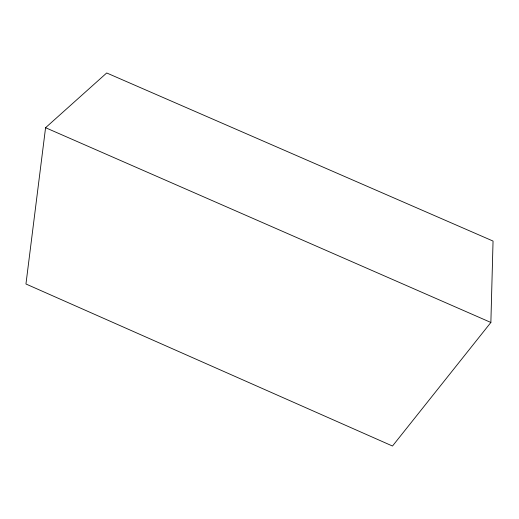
<?xml version="1.0" encoding="UTF-8"?>
<svg xmlns="http://www.w3.org/2000/svg" width="519" height="519" viewBox="0 0 519 519"><rect width="100%" height="100%" fill="white"/><g stroke="black" fill="none" stroke-linecap="round" stroke-linejoin="round"><path stroke-width="0.78" d="M490.87 322.468L493.05 241.069L106.706 72.971L45.575 127.706L25.95 283.997L392.494 446.029L490.87 322.468L45.575 127.706"/></g></svg>
